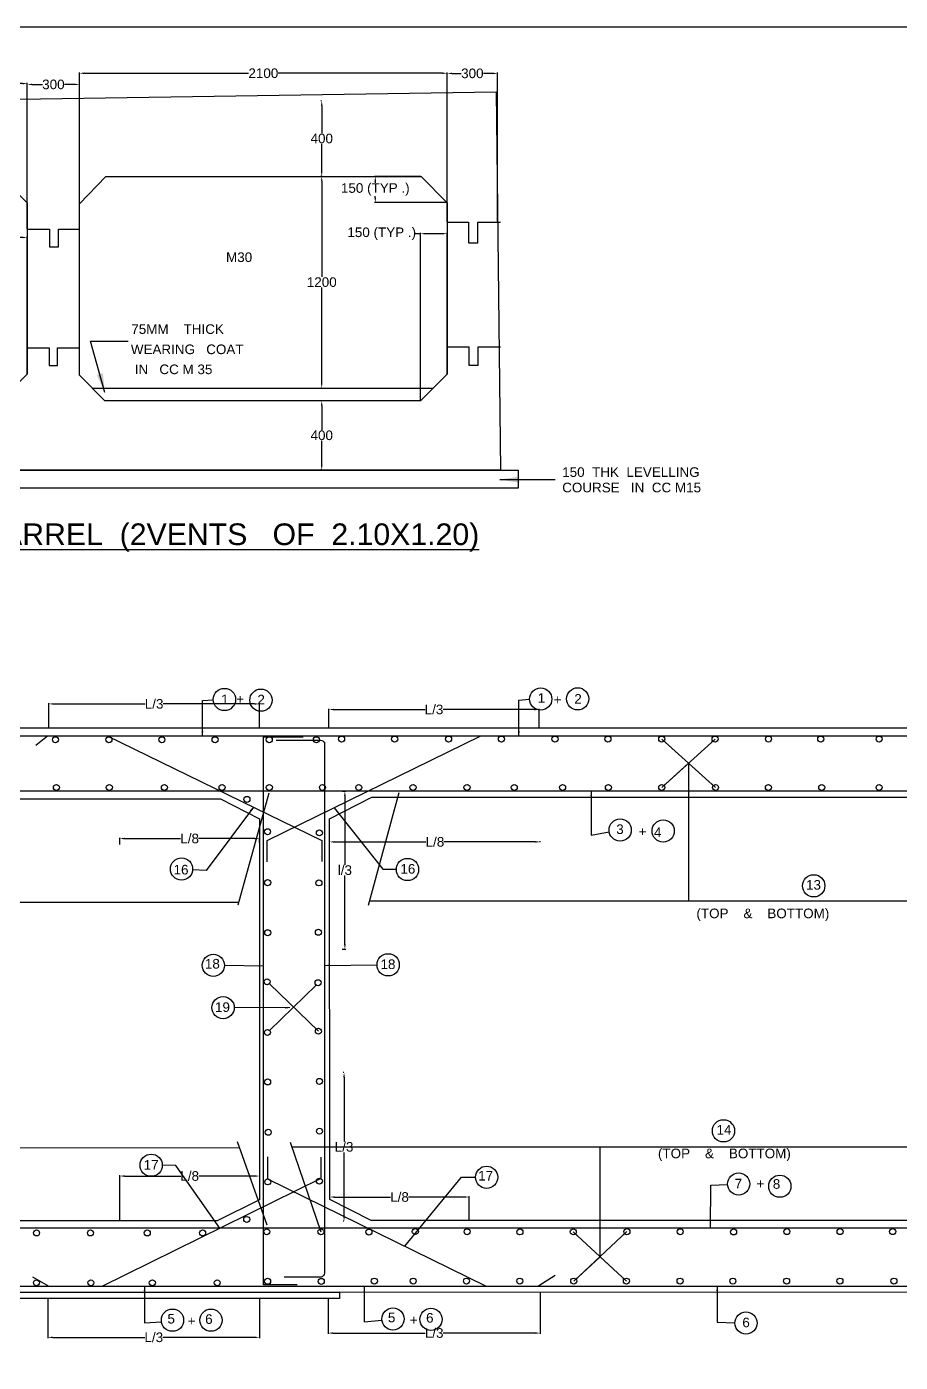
# Model space of a CAD drawing. Header units: inches. Extents: x 776 to 1386, y -139 to 299.
# Drawn here: x 959.2 to 1140.8, y 20.7 to 298.6 of the extents above; entities that cross this region are included whole.
import ezdxf

# ---------------------------------------------------------------- set-up
doc = ezdxf.new("R2010")
doc.units = ezdxf.units.IN
doc.header["$MEASUREMENT"] = 0
for name, color, linetype in [('DIMENSIONS', 7, 'Continuous'), ('DRAWING', 2, 'Continuous'), ('TEXT', 1, 'Continuous')]:
    doc.layers.add(name, color=color, linetype=linetype)
doc.styles.get("Standard").update_dxf_attribs({"font": 'arial.ttf', "height": 2})
doc.dimstyles.get("Standard").update_dxf_attribs({"dimtxt": 0.18, "dimasz": 1, "dimexe": 0.18, "dimexo": 0.0625, "dimgap": 0.09, "dimtad": 0, "dimtih": 1, "dimtoh": 1, "dimdec": 4, "dimzin": 0, "dimdsep": 46, "dimtxsty": 'Standard', "dimcen": 0.09, "dimadec": 0, "dimazin": 0, "dimtfac": 1, "dimtdec": 4, "dimtofl": 0, "dimtmove": 0, "dimatfit": 3, "dimfxl": 1, "dimtolj": 1, "dimtzin": 0, "dimarcsym": 0})

# ---------------------------------------------------------------- blocks, each defined once
blk = doc.blocks.new('*D2')
at = {"layer": 'Defpoints', "color": 0, "transparency": 16777216}
for p in [(959.36, 286.72), (882.93, 261.72), (959.36, 261.93)]:
    blk.add_point(p, dxfattribs=at)
at = {"layer": 'DIMENSIONS', "color": 0, "lineweight": -2, "transparency": 16777216}
for p, q in [((882.93, 261.78), (882.93, 286.9)), ((883.93, 286.72), (918.06, 286.72)), ((958.36, 286.72), (924.24, 286.72)), ((959.36, 261.99), (959.36, 286.9))]:
    blk.add_line(p, q, dxfattribs=at)
at = {"layer": 'DIMENSIONS', "color": 0, "transparency": 16777216}
for points in [[(883.93, 286.88), (883.93, 286.55), (882.93, 286.72)], [(958.36, 286.88), (958.36, 286.55), (959.36, 286.72)]]:
    blk.add_solid(points, dxfattribs=at)
at = {"layer": 'DIMENSIONS', "color": 0, "transparency": 16777216, "insert": (921.15, 286.72), "char_height": 2, "attachment_point": 5}
blk.add_mtext('\\A1;2100', dxfattribs=at)
blk = doc.blocks.new('*D3')
at = {"layer": 'Defpoints', "color": 0, "transparency": 16777216}
for p in [(970.21, 286.54), (959.36, 256.44), (970.21, 256.44)]:
    blk.add_point(p, dxfattribs=at)
at = {"layer": 'DIMENSIONS', "color": 0, "lineweight": -2, "transparency": 16777216}
for p, q in [((959.36, 256.51), (959.36, 286.72)), ((960.36, 286.54), (962.49, 286.54)), ((969.21, 286.54), (967.08, 286.54)), ((970.21, 256.5), (970.21, 286.72))]:
    blk.add_line(p, q, dxfattribs=at)
at = {"layer": 'DIMENSIONS', "color": 0, "transparency": 16777216}
for points in [[(960.36, 286.71), (960.36, 286.38), (959.36, 286.54)], [(969.21, 286.71), (969.21, 286.38), (970.21, 286.54)]]:
    blk.add_solid(points, dxfattribs=at)
at = {"layer": 'DIMENSIONS', "color": 0, "transparency": 16777216, "insert": (964.78, 286.54), "char_height": 2, "attachment_point": 5}
blk.add_mtext('\\A1;300', dxfattribs=at)
blk = doc.blocks.new('*D4')
at = {"layer": 'Defpoints', "color": 0, "transparency": 16777216}
for p in [(1046.64, 288.87), (970.21, 261.72), (1046.64, 261.93)]:
    blk.add_point(p, dxfattribs=at)
at = {"layer": 'DIMENSIONS', "color": 0, "lineweight": -2, "transparency": 16777216}
for p, q in [((970.21, 261.78), (970.21, 289.05)), ((1046.64, 261.99), (1046.64, 289.05)), ((971.21, 288.87), (1005.34, 288.87)), ((1045.64, 288.87), (1011.52, 288.87))]:
    blk.add_line(p, q, dxfattribs=at)
at = {"layer": 'DIMENSIONS', "color": 0, "transparency": 16777216}
for points in [[(971.21, 289.04), (971.21, 288.7), (970.21, 288.87)], [(1045.64, 289.04), (1045.64, 288.7), (1046.64, 288.87)]]:
    blk.add_solid(points, dxfattribs=at)
at = {"layer": 'DIMENSIONS', "color": 0, "transparency": 16777216, "insert": (1008.43, 288.87), "char_height": 2, "attachment_point": 5}
blk.add_mtext('\\A1;2100', dxfattribs=at)
blk = doc.blocks.new('*D5')
at = {"layer": 'Defpoints', "color": 0, "transparency": 16777216}
for p in [(1057.12, 288.84), (1046.64, 257.91), (1057.12, 258.03)]:
    blk.add_point(p, dxfattribs=at)
at = {"layer": 'DIMENSIONS', "color": 0, "lineweight": -2, "transparency": 16777216}
for p, q in [((1046.64, 257.98), (1046.64, 289.02)), ((1057.12, 258.09), (1057.12, 289.02)), ((1047.64, 288.84), (1049.59, 288.84)), ((1056.12, 288.84), (1054.18, 288.84))]:
    blk.add_line(p, q, dxfattribs=at)
at = {"layer": 'DIMENSIONS', "color": 0, "transparency": 16777216}
for points in [[(1047.64, 289.01), (1047.64, 288.67), (1046.64, 288.84)], [(1056.12, 289.01), (1056.12, 288.67), (1057.12, 288.84)]]:
    blk.add_solid(points, dxfattribs=at)
at = {"layer": 'DIMENSIONS', "color": 0, "transparency": 16777216, "insert": (1051.88, 288.84), "char_height": 2, "attachment_point": 5}
blk.add_mtext('\\A1;300', dxfattribs=at)
blk = doc.blocks.new('*D13')
at = {"layer": 'Defpoints', "color": 0, "transparency": 16777216}
for p in [(959.36, 254.71), (959.36, 226.26), (953.79, 220.72)]:
    blk.add_point(p, dxfattribs=at)
at = {"layer": 'DIMENSIONS', "color": 0, "lineweight": -2, "transparency": 16777216}
for p, q in [((953.79, 254.71), (950.91, 254.71)), ((953.79, 220.78), (953.79, 254.89)), ((958.36, 254.71), (954.79, 254.71)), ((959.36, 226.32), (959.36, 254.89))]:
    blk.add_line(p, q, dxfattribs=at)
at = {"layer": 'DIMENSIONS', "color": 0, "transparency": 16777216}
for points in [[(954.79, 254.87), (954.79, 254.54), (953.79, 254.71)], [(958.36, 254.87), (958.36, 254.54), (959.36, 254.71)]]:
    blk.add_solid(points, dxfattribs=at)
at = {"layer": 'DIMENSIONS', "color": 0, "transparency": 16777216, "insert": (944.27, 254.71), "char_height": 2, "attachment_point": 5}
blk.add_mtext('\\A1;150(TYP .)', dxfattribs=at)
blk = doc.blocks.new('*D14')
at = {"layer": 'Defpoints', "color": 0, "transparency": 16777216}
for p in [(1020.57, 283.14), (1020.57, 267.43), (1020.57, 267.43)]:
    blk.add_point(p, dxfattribs=at)
at = {"layer": 'DIMENSIONS', "color": 0, "lineweight": -2, "transparency": 16777216}
for p, q in [((1020.5, 283.14), (1020.39, 283.14)), ((1020.57, 282.14), (1020.57, 276.4)), ((1020.57, 268.43), (1020.57, 274.17)), ((1020.5, 267.43), (1020.39, 267.43))]:
    blk.add_line(p, q, dxfattribs=at)
at = {"layer": 'DIMENSIONS', "color": 0, "transparency": 16777216}
for points in [[(1020.4, 282.14), (1020.73, 282.14), (1020.57, 283.14)], [(1020.4, 268.43), (1020.73, 268.43), (1020.57, 267.43)]]:
    blk.add_solid(points, dxfattribs=at)
at = {"layer": 'DIMENSIONS', "color": 0, "transparency": 16777216, "insert": (1020.57, 275.29), "char_height": 2, "attachment_point": 5}
blk.add_mtext('\\A1;400', dxfattribs=at)
blk = doc.blocks.new('*D15')
at = {"layer": 'Defpoints', "color": 0, "transparency": 16777216}
for p in [(1020.57, 267.43), (1020.57, 223.39), (1020.57, 223.39)]:
    blk.add_point(p, dxfattribs=at)
at = {"layer": 'DIMENSIONS', "color": 0, "lineweight": -2, "transparency": 16777216}
for p, q in [((1020.63, 267.43), (1020.75, 267.43)), ((1020.57, 266.43), (1020.57, 246.52)), ((1020.57, 224.39), (1020.57, 244.3)), ((1020.5, 223.39), (1020.39, 223.39))]:
    blk.add_line(p, q, dxfattribs=at)
at = {"layer": 'DIMENSIONS', "color": 0, "transparency": 16777216}
for points in [[(1020.4, 266.43), (1020.73, 266.43), (1020.57, 267.43)], [(1020.4, 224.39), (1020.73, 224.39), (1020.57, 223.39)]]:
    blk.add_solid(points, dxfattribs=at)
at = {"layer": 'DIMENSIONS', "color": 0, "transparency": 16777216, "insert": (1020.57, 245.41), "char_height": 2, "attachment_point": 5}
blk.add_mtext('\\A1;1200', dxfattribs=at)
blk = doc.blocks.new('*D16')
at = {"layer": 'Defpoints', "color": 0, "transparency": 16777216}
for p in [(1020.57, 220.74), (1020.57, 206.34), (1020.57, 206.34)]:
    blk.add_point(p, dxfattribs=at)
at = {"layer": 'DIMENSIONS', "color": 0, "lineweight": -2, "transparency": 16777216}
for p, q in [((1020.5, 220.74), (1020.39, 220.74)), ((1020.57, 219.74), (1020.57, 214.65)), ((1020.57, 207.34), (1020.57, 212.43)), ((1020.5, 206.34), (1020.39, 206.34))]:
    blk.add_line(p, q, dxfattribs=at)
at = {"layer": 'DIMENSIONS', "color": 0, "transparency": 16777216}
for points in [[(1020.4, 219.74), (1020.73, 219.74), (1020.57, 220.74)], [(1020.4, 207.34), (1020.73, 207.34), (1020.57, 206.34)]]:
    blk.add_solid(points, dxfattribs=at)
at = {"layer": 'DIMENSIONS', "color": 0, "transparency": 16777216, "insert": (1020.57, 213.54), "char_height": 2, "attachment_point": 5}
blk.add_mtext('\\A1;400', dxfattribs=at)
blk = doc.blocks.new('*D17')
at = {"layer": 'Defpoints', "color": 0, "transparency": 16777216}
for p in [(1041.22, 267.41), (1031.7, 261.99), (1046.64, 261.99)]:
    blk.add_point(p, dxfattribs=at)
at = {"layer": 'DIMENSIONS', "color": 0, "lineweight": -2, "transparency": 16777216}
for p, q in [((1041.15, 267.41), (1031.52, 267.41)), ((1031.7, 266.41), (1031.7, 266.1)), ((1046.58, 261.99), (1031.52, 261.99)), ((1031.7, 262.99), (1031.7, 263.3))]:
    blk.add_line(p, q, dxfattribs=at)
at = {"layer": 'DIMENSIONS', "color": 0, "transparency": 16777216}
for points in [[(1031.53, 266.41), (1031.87, 266.41), (1031.7, 267.41)], [(1031.53, 262.99), (1031.87, 262.99), (1031.7, 261.99)]]:
    blk.add_solid(points, dxfattribs=at)
at = {"layer": 'DIMENSIONS', "color": 0, "transparency": 16777216, "insert": (1031.7, 264.7), "char_height": 2, "attachment_point": 5}
blk.add_mtext('\\A1;150 (TYP .)', dxfattribs=at)
blk = doc.blocks.new('*D18')
at = {"layer": 'Defpoints', "color": 0, "transparency": 16777216}
for p in [(1041.07, 255.49), (1046.64, 226.26), (1041.07, 220.72)]:
    blk.add_point(p, dxfattribs=at)
at = {"layer": 'DIMENSIONS', "color": 0, "lineweight": -2, "transparency": 16777216}
for p, q in [((1041.07, 220.78), (1041.07, 255.67)), ((1046.64, 226.32), (1046.64, 255.67)), ((1041.07, 255.49), (1040.07, 255.49)), ((1045.64, 255.49), (1042.07, 255.49))]:
    blk.add_line(p, q, dxfattribs=at)
at = {"layer": 'DIMENSIONS', "color": 0, "transparency": 16777216}
for points in [[(1042.07, 255.66), (1042.07, 255.33), (1041.07, 255.49)], [(1045.64, 255.66), (1045.64, 255.33), (1046.64, 255.49)]]:
    blk.add_solid(points, dxfattribs=at)
at = {"layer": 'DIMENSIONS', "color": 0, "transparency": 16777216, "insert": (1033.04, 255.49), "char_height": 2, "attachment_point": 5}
blk.add_mtext('\\A1;150 (TYP .)', dxfattribs=at)
blk = doc.blocks.new('*D20')
at = {"layer": 'Defpoints', "color": 0, "transparency": 16777216}
for p in [(1007.61, 157.67), (963.84, 152.71), (1007.61, 152.71)]:
    blk.add_point(p, dxfattribs=at)
at = {"layer": 'DIMENSIONS', "color": 0, "lineweight": -2, "transparency": 16777216}
for p, q in [((963.84, 152.77), (963.84, 157.85)), ((964.84, 157.67), (983.86, 157.67)), ((1006.61, 157.67), (987.59, 157.67)), ((1007.61, 152.77), (1007.61, 157.85))]:
    blk.add_line(p, q, dxfattribs=at)
at = {"layer": 'DIMENSIONS', "color": 0, "transparency": 16777216}
for points in [[(964.84, 157.83), (964.84, 157.5), (963.84, 157.67)], [(1006.61, 157.83), (1006.61, 157.5), (1007.61, 157.67)]]:
    blk.add_solid(points, dxfattribs=at)
at = {"layer": 'DIMENSIONS', "color": 0, "transparency": 16777216, "insert": (985.72, 157.67), "char_height": 2, "attachment_point": 5}
blk.add_mtext('\\A1;L/3', dxfattribs=at)
blk = doc.blocks.new('*D21')
at = {"layer": 'Defpoints', "color": 0, "transparency": 16777216}
for p in [(1065.78, 156.5), (1022.05, 152.71), (1065.78, 152.71)]:
    blk.add_point(p, dxfattribs=at)
at = {"layer": 'DIMENSIONS', "color": 0, "lineweight": -2, "transparency": 16777216}
for p, q in [((1022.05, 152.77), (1022.05, 156.68)), ((1023.05, 156.5), (1042.05, 156.5)), ((1064.78, 156.5), (1045.78, 156.5)), ((1065.78, 152.77), (1065.78, 156.68))]:
    blk.add_line(p, q, dxfattribs=at)
at = {"layer": 'DIMENSIONS', "color": 0, "transparency": 16777216}
for points in [[(1023.05, 156.67), (1023.05, 156.33), (1022.05, 156.5)], [(1064.78, 156.67), (1064.78, 156.33), (1065.78, 156.5)]]:
    blk.add_solid(points, dxfattribs=at)
at = {"layer": 'DIMENSIONS', "color": 0, "transparency": 16777216, "insert": (1043.91, 156.5), "char_height": 2, "attachment_point": 5}
blk.add_mtext('\\A1;L/3', dxfattribs=at)
blk = doc.blocks.new('*D28')
at = {"layer": 'Defpoints', "color": 0, "transparency": 16777216}
for p in [(978.58, 59.45), (1007.65, 60.08), (978.58, 50.12)]:
    blk.add_point(p, dxfattribs=at)
at = {"layer": 'DIMENSIONS', "color": 0, "lineweight": -2, "transparency": 16777216}
for p, q in [((978.58, 50.19), (978.58, 59.63)), ((979.58, 59.45), (991.25, 59.45)), ((1006.65, 59.45), (994.99, 59.45)), ((1007.65, 60.01), (1007.65, 59.27))]:
    blk.add_line(p, q, dxfattribs=at)
at = {"layer": 'DIMENSIONS', "color": 0, "transparency": 16777216}
for points in [[(979.58, 59.62), (979.58, 59.28), (978.58, 59.45)], [(1006.65, 59.62), (1006.65, 59.28), (1007.65, 59.45)]]:
    blk.add_solid(points, dxfattribs=at)
at = {"layer": 'DIMENSIONS', "color": 0, "transparency": 16777216, "insert": (993.12, 59.45), "char_height": 2, "attachment_point": 5}
blk.add_mtext('\\A1;L/8', dxfattribs=at)
blk = doc.blocks.new('*D29')
at = {"layer": 'Defpoints', "color": 0, "transparency": 16777216}
for p in [(963.65, 33.95), (1007.64, 33.95), (1007.64, 25.89)]:
    blk.add_point(p, dxfattribs=at)
at = {"layer": 'DIMENSIONS', "color": 0, "lineweight": -2, "transparency": 16777216}
for p, q in [((963.65, 33.89), (963.65, 25.71)), ((1007.64, 33.89), (1007.64, 25.71)), ((964.65, 25.89), (983.78, 25.89)), ((1006.64, 25.89), (987.51, 25.89))]:
    blk.add_line(p, q, dxfattribs=at)
at = {"layer": 'DIMENSIONS', "color": 0, "transparency": 16777216}
for points in [[(964.65, 26.06), (964.65, 25.72), (963.65, 25.89)], [(1006.64, 26.06), (1006.64, 25.72), (1007.64, 25.89)]]:
    blk.add_solid(points, dxfattribs=at)
at = {"layer": 'DIMENSIONS', "color": 0, "transparency": 16777216, "insert": (985.65, 25.89), "char_height": 2, "attachment_point": 5}
blk.add_mtext('\\A1;L/3', dxfattribs=at)
blk = doc.blocks.new('*D30')
at = {"layer": 'Defpoints', "color": 0, "transparency": 16777216}
for p in [(1022.24, 54.55), (1051.23, 55.08), (1051.23, 50.21)]:
    blk.add_point(p, dxfattribs=at)
at = {"layer": 'DIMENSIONS', "color": 0, "lineweight": -2, "transparency": 16777216}
for p, q in [((1022.24, 54.61), (1022.24, 55.26)), ((1023.24, 55.08), (1034.87, 55.08)), ((1050.23, 55.08), (1038.61, 55.08)), ((1051.23, 50.27), (1051.23, 55.26))]:
    blk.add_line(p, q, dxfattribs=at)
at = {"layer": 'DIMENSIONS', "color": 0, "transparency": 16777216}
for points in [[(1023.24, 55.25), (1023.24, 54.92), (1022.24, 55.08)], [(1050.23, 55.25), (1050.23, 54.92), (1051.23, 55.08)]]:
    blk.add_solid(points, dxfattribs=at)
at = {"layer": 'DIMENSIONS', "color": 0, "transparency": 16777216, "insert": (1036.74, 55.08), "char_height": 2, "attachment_point": 5}
blk.add_mtext('\\A1;L/8', dxfattribs=at)
blk = doc.blocks.new('*D31')
at = {"layer": 'Defpoints', "color": 0, "transparency": 16777216}
for p in [(1021.91, 33.95), (1065.97, 35.28), (1065.97, 26.78)]:
    blk.add_point(p, dxfattribs=at)
at = {"layer": 'DIMENSIONS', "color": 0, "lineweight": -2, "transparency": 16777216}
for p, q in [((1021.91, 33.89), (1021.91, 26.6)), ((1065.97, 35.22), (1065.97, 26.6)), ((1022.91, 26.78), (1042.07, 26.78)), ((1064.97, 26.78), (1045.8, 26.78))]:
    blk.add_line(p, q, dxfattribs=at)
at = {"layer": 'DIMENSIONS', "color": 0, "transparency": 16777216}
for points in [[(1022.91, 26.94), (1022.91, 26.61), (1021.91, 26.78)], [(1064.97, 26.94), (1064.97, 26.61), (1065.97, 26.78)]]:
    blk.add_solid(points, dxfattribs=at)
at = {"layer": 'DIMENSIONS', "color": 0, "transparency": 16777216, "insert": (1043.94, 26.78), "char_height": 2, "attachment_point": 5}
blk.add_mtext('\\A1;L/3', dxfattribs=at)
blk = doc.blocks.new('*D32')
at = {"layer": 'Defpoints', "color": 0, "transparency": 16777216}
for p in [(978.57, 129.66), (978.57, 128.37), (1007.65, 128.8)]:
    blk.add_point(p, dxfattribs=at)
at = {"layer": 'DIMENSIONS', "color": 0, "lineweight": -2, "transparency": 16777216}
for p, q in [((978.57, 128.43), (978.57, 129.84)), ((979.57, 129.66), (991.24, 129.66)), ((1006.65, 129.66), (994.98, 129.66)), ((1007.65, 128.86), (1007.65, 129.84))]:
    blk.add_line(p, q, dxfattribs=at)
at = {"layer": 'DIMENSIONS', "color": 0, "transparency": 16777216}
for points in [[(979.57, 129.83), (979.57, 129.49), (978.57, 129.66)], [(1006.65, 129.83), (1006.65, 129.49), (1007.65, 129.66)]]:
    blk.add_solid(points, dxfattribs=at)
at = {"layer": 'DIMENSIONS', "color": 0, "transparency": 16777216, "insert": (993.11, 129.66), "char_height": 2, "attachment_point": 5}
blk.add_mtext('\\A1;L/8', dxfattribs=at)
blk = doc.blocks.new('*D33')
at = {"layer": 'Defpoints', "color": 0, "transparency": 16777216}
for p in [(1022.21, 128.53), (1065.99, 128.96), (1065.99, 128.84)]:
    blk.add_point(p, dxfattribs=at)
at = {"layer": 'DIMENSIONS', "color": 0, "lineweight": -2, "transparency": 16777216}
for p, q in [((1022.21, 128.6), (1022.21, 129.14)), ((1023.21, 128.96), (1042.23, 128.96)), ((1064.99, 128.96), (1045.97, 128.96)), ((1065.99, 128.9), (1065.99, 129.14))]:
    blk.add_line(p, q, dxfattribs=at)
at = {"layer": 'DIMENSIONS', "color": 0, "transparency": 16777216}
for points in [[(1023.21, 129.13), (1023.21, 128.79), (1022.21, 128.96)], [(1064.99, 129.13), (1064.99, 128.79), (1065.99, 128.96)]]:
    blk.add_solid(points, dxfattribs=at)
at = {"layer": 'DIMENSIONS', "color": 0, "transparency": 16777216, "insert": (1044.1, 128.96), "char_height": 2, "attachment_point": 5}
blk.add_mtext('\\A1;L/8', dxfattribs=at)
blk = doc.blocks.new('*D39')
at = {"layer": 'Defpoints', "color": 0, "transparency": 16777216}
for p in [(1025.21, 80.99), (1025.26, 80.99), (1025.26, 50.03)]:
    blk.add_point(p, dxfattribs=at)
at = {"layer": 'DIMENSIONS', "color": 0, "lineweight": -2, "transparency": 16777216}
for p, q in [((1025.19, 80.99), (1025.03, 80.99)), ((1025.21, 79.99), (1025.21, 66.63)), ((1025.21, 51.03), (1025.21, 64.38)), ((1025.19, 50.03), (1025.03, 50.03))]:
    blk.add_line(p, q, dxfattribs=at)
at = {"layer": 'DIMENSIONS', "color": 0, "transparency": 16777216}
for points in [[(1025.04, 79.99), (1025.38, 79.99), (1025.21, 80.99)], [(1025.04, 51.03), (1025.38, 51.03), (1025.21, 50.03)]]:
    blk.add_solid(points, dxfattribs=at)
at = {"layer": 'DIMENSIONS', "color": 0, "transparency": 16777216, "insert": (1025.21, 65.51), "char_height": 2, "attachment_point": 5}
blk.add_mtext('\\A1;L/3', dxfattribs=at)
blk = doc.blocks.new('*D40')
at = {"layer": 'Defpoints', "color": 0, "transparency": 16777216}
for p in [(1024.79, 139.54), (1024.79, 106.63), (1025.38, 106.63)]:
    blk.add_point(p, dxfattribs=at)
at = {"layer": 'DIMENSIONS', "color": 0, "lineweight": -2, "transparency": 16777216}
for p, q in [((1024.85, 139.54), (1025.56, 139.54)), ((1025.38, 138.54), (1025.38, 124.21)), ((1025.38, 107.63), (1025.38, 121.96)), ((1024.85, 106.63), (1025.56, 106.63))]:
    blk.add_line(p, q, dxfattribs=at)
at = {"layer": 'DIMENSIONS', "color": 0, "transparency": 16777216}
for points in [[(1025.21, 138.54), (1025.55, 138.54), (1025.38, 139.54)], [(1025.21, 107.63), (1025.55, 107.63), (1025.38, 106.63)]]:
    blk.add_solid(points, dxfattribs=at)
at = {"layer": 'DIMENSIONS', "color": 0, "transparency": 16777216, "insert": (1025.38, 123.09), "char_height": 2, "attachment_point": 5}
blk.add_mtext('\\A1;l/3', dxfattribs=at)

msp = doc.modelspace()

# ---------------------------------------------------------------- linework, layer by layer
at = {"color": 0}
for points in [[(871.79319, 282.18433), (1056.82087, 285.01929), (1057.70071, 206.32247), (871.79319, 206.32247)], [(868.40268, 206.32247), (1061.37296, 206.32247), (1061.37296, 202.54335), (868.40268, 202.54335)], [(816.70185, 35.28993), (1024.27443, 35.28993), (1024.27443, 33.95484), (816.70185, 33.95484)]]:
    msp.add_lwpolyline(points, close=True, dxfattribs=at)
for points in [[(882.93061, 261.71741), (888.43391, 267.41046), (953.93636, 267.41046), (959.36, 261.92894), (959.36, 226.26051), (953.7888, 220.71865), (888.17521, 220.71865), (882.9159, 226.02857), (882.93061, 261.71741)], [(970.2107, 261.71741), (975.71401, 267.41046), (1041.21645, 267.41046), (1046.64009, 261.92894), (1046.64009, 226.26051), (1041.0689, 220.71865), (975.45531, 220.71865), (970.196, 226.02857), (970.2107, 261.71741)], [(959.36, 256.44287), (963.99345, 256.44287), (963.99345, 252.78948), (965.83619, 252.78948), (965.83619, 256.44287), (970.20853, 256.44107)], [(1046.64009, 257.91335), (1051.05586, 257.91335), (1051.05586, 253.58559), (1053.03139, 253.58559), (1053.03139, 257.91335), (1057.70071, 257.91335)], [(959.36, 231.7579), (963.91133, 231.7579), (963.91133, 228.07049), (965.63553, 228.07049), (965.63553, 231.7579), (970.19836, 231.75602)], [(1046.64009, 231.97124), (1051.13822, 231.97124), (1051.13822, 228.14336), (1053.10048, 228.14336), (1053.10048, 231.97124), (1057.70071, 231.97124)], [(972.82565, 223.37361), (1043.73791, 223.37361)], [(818.22526, 35.28993), (818.22526, 152.71219), (1211.13739, 152.71219), (1211.13739, 35.24612), (1024.27443, 35.28993)], [(961.15779, 149.10222), (963.55993, 151.04339), (975.96413, 151.04339), (1020.57343, 129.28481), (1020.57343, 124.88556)], [(1015.43184, 36.7863), (1008.43705, 36.7863), (1008.43705, 150.80407), (1016.72928, 150.80407)], [(1009.2521, 124.78221), (1009.2521, 129.23246), (1053.63472, 151.04339), (1056.20203, 151.04339)], [(893.1031, 145.15857), (893.1031, 116.41892), (1003.30249, 116.41892)], [(1096.84522, 145.32475), (1096.84522, 116.63832)], [(1209.81902, 139.53908), (829.56231, 139.53908)], [(1009.54858, 139.12602), (1003.13373, 115.80541)], [(1036.57634, 139.16647), (1030.2031, 115.74143)], [(833.04095, 133.50718), (841.70551, 137.91483), (999.53177, 137.91483), (1007.65194, 133.76678), (1007.65194, 54.52124), (998.82521, 50.12466), (840.98602, 50.12466), (832.84725, 54.34861), (833.04095, 133.50718)], [(1022.20855, 133.79173), (1030.99594, 138.2633), (1187.6929, 138.2633), (1196.6745, 133.6397), (1196.6745, 54.3888), (1187.75423, 50.20889), (1030.85331, 50.20889), (1022.2448, 54.54977), (1022.20855, 133.79173)], [(1203.60184, 116.64281), (1030.44636, 116.63553)], [(825.04548, 65.30865), (1003.46448, 65.35396)], [(1009.19176, 49.21887), (1003.03457, 66.56513)], [(1014.02133, 66.48724), (1020.40348, 47.84959)], [(1014.35402, 65.51569), (1192.33185, 65.49456)], [(1078.42041, 42.675), (1078.42312, 65.50808)], [(960.45634, 38.48793), (963.86623, 36.51315), (974.91577, 36.51315), (1020.48045, 58.99181), (1020.48045, 63.38088)], [(1009.30109, 63.42399), (1009.30109, 58.88052), (1054.78065, 36.51315), (1065.48903, 36.51315), (1069.06795, 38.81986)], [(1198.94179, 48.57953), (830.29102, 48.57953)], [(876.77782, 36.51315), (1210.46787, 36.51315), (1210.46787, 48.48958)]]:
    msp.add_lwpolyline(points, dxfattribs=at)
for points in [[(819.8596, 144.12171), (819.8596, 150.64974, -0.438022676), (820.28633, 151.04339), (1210.39786, 151.04339), (1210.39786, 144.19802)], [(1011.07764, 150.10946), (1020.33797, 150.10946, -0.256051916), (1021.11664, 149.68272), (1021.11664, 39.27145, -0.341231769), (1020.45463, 38.41437), (1012.77551, 38.41437)]]:
    msp.add_lwpolyline(points, format="xyb", dxfattribs=at)
for centre in [(965.21518, 150.22893), (976.32441, 150.22893), (987.32763, 150.22893), (998.3956, 150.22893), (1009.65915, 150.22893), (1019.45781, 150.22893), (1024.6906, 150.3666), (1035.73027, 150.3666), (1046.93839, 150.3666), (1057.9102, 150.3666), (1069.06168, 150.3666), (1080.07838, 150.3666), (1091.25454, 150.3666), (1102.34693, 150.3666), (1113.44907, 150.3666), (1124.31437, 150.3666), (1136.45272, 150.3666), (965.40202, 140.2829), (976.40879, 140.2829), (987.85584, 140.2829), (999.85429, 140.2829), (1009.67233, 140.2829), (1020.72313, 140.2829), (1028.27242, 140.2829), (1039.54335, 140.2829), (1050.77026, 140.2829), (1060.60275, 140.2829), (1070.64093, 140.2829), (1080.1582, 140.2829), (1091.25302, 140.2829), (1102.4359, 140.2829), (1113.42071, 140.2829), (1124.51554, 140.2829), (1136.44688, 140.2829), (1005.01067, 137.81505), (1009.29487, 131.07605), (1020.08473, 130.84416), (1009.32537, 120.48391), (1019.98876, 120.43997), (1009.34736, 110.06908), (1019.87883, 110.15697), (1009.21488, 99.85834), (1019.81231, 99.66059), (1009.28199, 89.31902), (1019.87942, 89.58269), (1009.31048, 79.02143), (1020.10106, 79.13251), (1009.44294, 68.5557), (1020.10435, 68.77995), (1009.35443, 58.23289), (1020.07811, 58.3894), (1004.96837, 50.42026), (961.27934, 47.61234), (972.49402, 47.61234), (984.30158, 47.61234), (995.80307, 47.61234), (1009.15318, 47.84538), (1020.40348, 47.84959), (1030.38905, 47.79568), (1040.02931, 47.90658), (1050.79313, 47.85211), (1061.78233, 47.83359), (1072.85703, 47.8377), (1084.01611, 47.87813), (1095.08909, 47.8558), (1106.1964, 47.81375), (1117.26449, 47.88183), (1128.32634, 47.88183), (1139.26269, 47.88183), (961.26174, 37.23766), (972.57025, 37.23766), (985.35081, 37.23766), (998.83115, 37.23766), (1009.32497, 37.54734), (1020.46765, 37.52627), (1031.50201, 37.58765), (1039.58275, 37.58765), (1050.65368, 37.58765), (1061.74067, 37.58765), (1072.94923, 37.58765), (1083.90259, 37.58765), (1095.06192, 37.58765), (1106.03472, 37.58765), (1117.22259, 37.58765), (1128.30978, 37.58765), (1139.5262, 37.58765)]:
    msp.add_circle(centre, 0.62631, dxfattribs=at)
at = {"layer": 'DIMENSIONS', "color": 0}
msp.add_lwpolyline([(1385.25015, -139.0515), (776.4022, -139.0515), (776.4022, 298.55509), (1385.25015, 298.55509)], close=True, dxfattribs=at)
for points in [[(1009.67878, 99.43755), (1019.87942, 89.58269)], [(1019.39823, 99.1907), (1009.73025, 89.75644)]]:
    msp.add_lwpolyline(points, dxfattribs=at)
at = {"layer": 'DRAWING', "color": 0}
for centre in [(1000.34345, 158.59656), (1007.92047, 158.44367), (1066.10177, 158.67724), (1073.7799, 158.71677), (1082.61959, 131.42018), (1091.55753, 131.23798), (991.4209, 123.30714), (1038.39711, 123.22658), (1122.85823, 119.82705), (998.03217, 103.28117), (1034.37381, 103.39138), (1000.06463, 94.48395), (1104.08706, 68.84916), (985.10419, 61.70054), (1054.83912, 59.20321), (1107.24413, 57.79345), (1115.80196, 57.3314), (989.54404, 29.4598), (997.54015, 29.4598), (1035.37468, 29.71106), (1043.27179, 29.61933), (1108.76688, 28.8728)]:
    msp.add_circle(centre, 2.31151, dxfattribs=at)

# ---------------------------------------------------------------- texts
at = {"layer": 'TEXT', "color": 0}
for s, height, p in [('M30', 2, (1000.6755, 249.60656)), (' 75MM    THICK', 2, (980.20416, 234.64229)), ('WEARING   COAT', 2, (980.88167, 230.4387)), ('IN   CC M 35', 2, (981.69551, 226.27527)), ('150  THK  LEVELLING', 2, (1070.56024, 204.89865)), ('COURSE   IN  CC M15', 2, (1070.56024, 201.68582)), ('%%UDIMENSIONAL  DETAILS  OF   BARREL  (2VENTS   OF  2.10X1.20)', 4.5, (859.45055, 190.71582)), ('1', 2, (999.65607, 157.62228)), ('+', 2, (1002.79965, 157.66791)), ('2', 2, (1007.19685, 157.57846)), ('1', 2, (1065.47683, 157.89573)), ('+', 2, (1068.79949, 157.55983)), ('2', 2, (1073.08226, 157.71754)), ('3', 2, (1081.7938, 130.60709)), ('+', 2, (1086.45512, 130.12203)), ('4', 2, (1089.63055, 129.96135)), ('16', 2, (989.7699, 122.18914)), ('16', 2, (1036.92023, 122.35231)), ('13', 2, (1121.2564, 119.02758)), ('(TOP    &    BOTTOM)', 2, (1098.4641, 113.09005)), ('18', 2, (996.2748, 102.61521)), ('18', 2, (1032.78383, 102.51201)), ('19', 2, (998.37654, 93.5915)), ('14', 2, (1102.64125, 68.06345)), ('(TOP    &    BOTTOM)', 2, (1090.46819, 63.1523)), ('17', 2, (983.54067, 60.76769)), ('17', 2, (1053.09799, 58.52083)), ('7', 2, (1106.41735, 56.87593)), ('+', 2, (1110.94962, 56.87593)), ('8', 2, (1114.34883, 56.80048)), ('5', 2, (988.4931, 28.7649)), ('6', 2, (996.3354, 28.68436)), ('5', 2, (1034.32374, 29.01616)), ('6', 2, (1042.26352, 28.95009)), ('+', 2, (992.71198, 28.32244)), ('+', 2, (1038.87387, 28.51478)), ('6', 2, (1108.00931, 27.98986))]:
    msp.add_text(s, height=height, dxfattribs=at).set_placement(p)

# ---------------------------------------------------------------- dimensions: what is measured, and where the dimension line sits
at = {"layer": 'DIMENSIONS', "color": 0}
for base, p1, p2, text, picture, middle in [((1046.64009, 288.86994), (970.2107, 261.71741), (1046.64009, 261.92894), '2100', '*D4', (1008.4254, 288.86994)), ((1057.12261, 288.83979), (1046.64009, 257.91335), (1057.12261, 258.03054), '300', '*D5', (1051.88135, 288.83979)), ((959.36, 286.71669), (882.93061, 261.71741), (959.36, 261.92894), '2100', '*D2', (921.1453, 286.71669)), ((970.20853, 286.54356), (959.36, 256.44287), (970.20853, 256.4384), '300', '*D3', (964.78426, 286.54356)), ((1041.0689, 255.49351), (1046.64009, 226.26051), (1041.0689, 220.71865), '150 (TYP .)', '*D18', (1033.03892, 255.49351)), ((1065.78256, 156.50005), (1022.04514, 152.71219), (1065.78256, 152.71219), 'L/3', '*D21', (1043.91385, 156.50005)), ((978.57326, 129.65917), (1007.65194, 128.80066), (978.57326, 128.3714), 'L/8', '*D32', (993.1126, 129.65917)), ((1065.991, 128.96105), (1022.21096, 128.53474), (1065.991, 128.83941), 'L/8', '*D33', (1044.10098, 128.96105)), ((978.5818, 59.44962), (1007.65194, 60.07675), (978.5818, 50.12466), 'L/8', '*D28', (993.11687, 59.44962)), ((1051.23171, 55.08446), (1022.2448, 54.54977), (1051.23171, 50.20889), 'L/8', '*D30', (1036.73826, 55.08446)), ((1007.64337, 25.8911), (963.65168, 33.95484), (1007.64337, 33.95484), 'L/3', '*D29', (985.64753, 25.8911)), ((1065.96588, 26.77669), (1021.91126, 33.95484), (1065.96588, 35.28015), 'L/3', '*D31', (1043.93857, 26.77669))]:
    dim = msp.add_linear_dim(base=base, p1=p1, p2=p2, text=text, dimstyle='Standard', dxfattribs=at)
    dim.commit()
    dim.dimension.update_dxf_attribs({"geometry": picture, "text_midpoint": middle})
for base, p1, p2, text, picture, middle in [((1020.56513, 267.42909), (1020.56513, 283.14319), (1020.56513, 267.42909), '400', '*D14', (1020.56513, 275.28614)), ((1020.56513, 223.39224), (1020.56513, 267.42909), (1020.56513, 223.39224), '1200', '*D15', (1020.56513, 245.41067)), ((1031.69981, 261.99144), (1041.21645, 267.41046), (1046.64009, 261.99144), '150 (TYP .)', '*D17', (1031.69981, 264.70095)), ((1020.56513, 206.34111), (1020.56513, 220.73728), (1020.56513, 206.34111), '400', '*D16', (1020.56513, 213.53919)), ((1025.3784, 106.63223), (1024.79105, 139.53908), (1024.79105, 106.63223), 'l/3', '*D40', (1025.3784, 123.08565)), ((1025.21026, 80.98737), (1025.25722, 50.02807), (1025.25722, 80.98737), 'L/3', '*D39', (1025.21026, 65.50772))]:
    dim = msp.add_linear_dim(base=base, p1=p1, p2=p2, angle=90, text=text, dimstyle='Standard', dxfattribs=at)
    dim.commit()
    dim.dimension.update_dxf_attribs({"geometry": picture, "text_midpoint": middle})
for base, p1, p2, text, picture, middle in [((959.36, 254.70748), (953.7888, 220.71865), (959.36, 226.26051), '150(TYP .)', '*D13', (944.26786, 254.70748)), ((1007.60516, 157.66791), (963.83978, 152.71219), (1007.60516, 152.71219), 'L/3', '*D20', (985.72247, 157.66791))]:
    dim = msp.add_linear_dim(base=base, p1=p1, p2=p2, text=text, dimstyle='Standard', dxfattribs=at)
    dim.commit()
    dim.dimension.update_dxf_attribs({"geometry": picture, "text_midpoint": middle, "dimtype": 160})

# ---------------------------------------------------------------- leaders
at = {"color": 0}
for points in [[(1102.34693, 150.3666), (1091.25302, 140.2829)], [(1091.25454, 150.3666), (1102.4359, 140.2829)], [(1091.25302, 140.2829), (1096.79997, 145.32475)], [(1102.4359, 140.2829), (1096.84522, 145.32475)], [(1072.85703, 47.8377), (1083.90259, 37.58765)], [(1084.01611, 47.87813), (1072.94923, 37.58765)], [(1072.94923, 37.58765), (1078.42041, 42.675)], [(1083.90259, 37.58765), (1078.42041, 42.675)]]:
    msp.add_leader(points, dimstyle='Standard', override={"dimgap": 0.09, "dimtad": 0}, dxfattribs=at)
at = {"layer": 'DIMENSIONS', "color": 0}
for points, override in [([(975.50221, 222.46675), (972.50308, 233.1142), (980.31823, 233.1142)], {"dimasz": 4, "dimgap": 0.09, "dimtad": 0}), ([(1057.62291, 204.33103), (1069.11778, 204.33103)], {"dimasz": 4, "dimgap": 0.09, "dimtad": 0}), ([(995.78542, 151.04339), (995.78542, 158.40422), (998.034, 158.49911)], {"dimgap": 0.09, "dimtad": 0}), ([(1061.57693, 151.04339), (1061.57693, 158.47911), (1063.79026, 158.67724)], {"dimgap": 0.09, "dimtad": 0}), ([(1076.5903, 139.53908), (1076.5903, 130.38582), (1080.34136, 131.02934)], {"dimgap": 0.09, "dimtad": 0}), ([(1006.35513, 136.21991), (996.53672, 123.02523), (993.72891, 123.17996)], {"dimgap": 0.09, "dimtad": 0}), ([(1023.14981, 136.0622), (1033.24282, 123.30034), (1036.08584, 123.25966)], {"dimgap": 0.09, "dimtad": 0}), ([(1008.43705, 103.14144), (1000.34347, 103.25013)], {"dimgap": 0.09, "dimtad": 0}), ([(1021.11664, 103.26958), (1032.0623, 103.39138)], {"dimgap": 0.09, "dimtad": 0}), ([(1013.96739, 94.43982), (1002.37614, 94.48395)], {"dimgap": 0.09, "dimtad": 0}), ([(999.37455, 48.57953), (990.20795, 61.66748), (987.41565, 61.68557)], {"dimgap": 0.09, "dimtad": 0}), ([(1037.81835, 44.8554), (1049.65134, 59.21289), (1052.52762, 59.20753)], {"dimgap": 0.09, "dimtad": 0}), ([(1101.36682, 48.57953), (1101.44405, 57.5804), (1104.93418, 57.7086)], {"dimgap": 0.09, "dimtad": 0}), ([(983.71204, 36.51315), (983.71204, 28.8849), (987.25886, 29.11187)], {"dimgap": 0.09, "dimtad": 0}), ([(1029.41416, 36.51315), (1029.41416, 29.0923), (1033.07553, 29.47238)], {"dimgap": 0.09, "dimtad": 0}), ([(1102.75696, 36.51315), (1102.75696, 29.04391), (1106.45631, 28.93859)], {"dimgap": 0.09, "dimtad": 0})]:
    msp.add_leader(points, dimstyle='Standard', override=override, dxfattribs=at)

doc.saveas('drawing.dxf')
